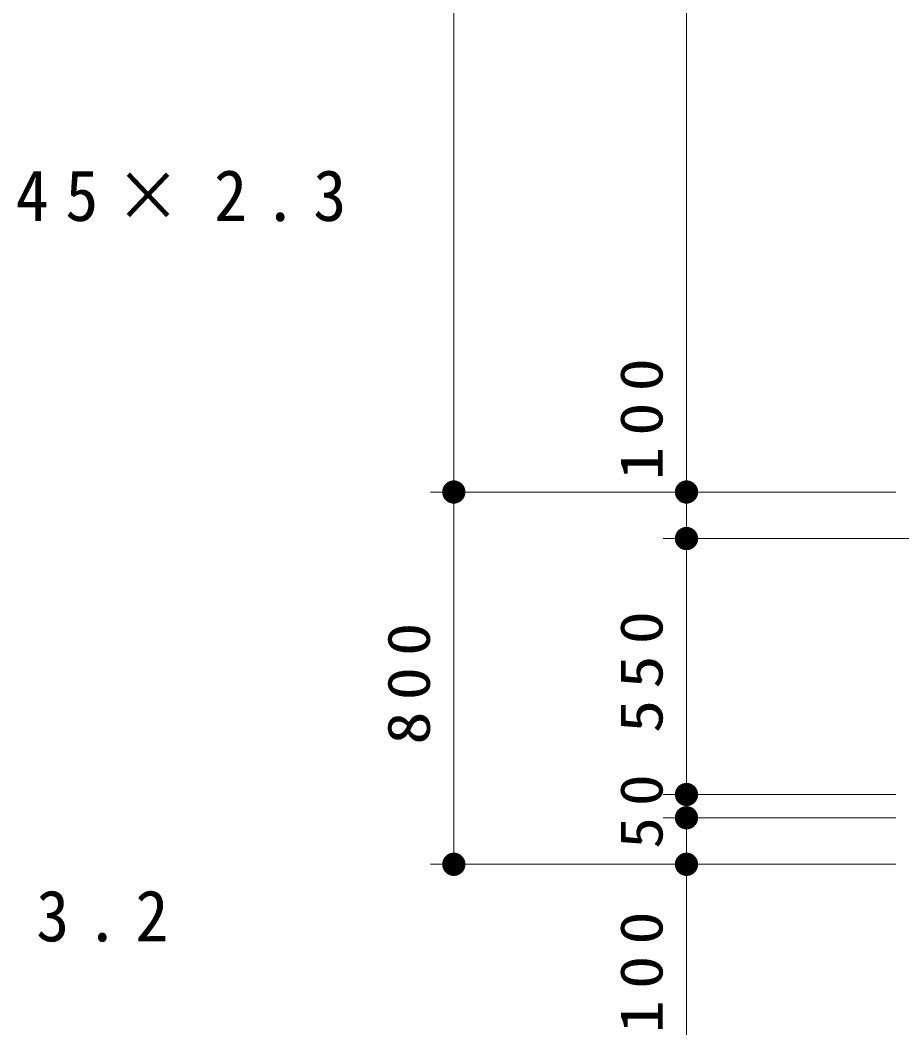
# Model space of a CAD drawing. Units: millimetres on the paper, scale 1:50. Extents: x -365 to 12, y -40 to 257.
# Drawn here: x -164.54 to -126.66, y 143.48 to 187.08 of the extents above; entities that cross this region are included whole.
import ezdxf

# ---------------------------------------------------------------- set-up
doc = ezdxf.new("R2010")
doc.units = ezdxf.units.MM
doc.layers.add('LY_1', color=7, linetype='Continuous', lineweight=13)
doc.styles.add('ＭＳ ゴシック', font='')
doc.styles.get('ＭＳ ゴシック').set_extended_font_data('MS Gothic')

# ---------------------------------------------------------------- blocks, each defined once
blk = doc.blocks.new('filled_dot')
at = {"color": 0, "linetype": 'Continuous', "lineweight": -2, "const_width": 1.25}
blk.add_lwpolyline([(-0.625, 0, 1), (0.625, 0, 1)], format="xyb", close=True, dxfattribs=at)

msp = doc.modelspace()

# ---------------------------------------------------------------- linework, layer by layer
at = {"layer": 'LY_1'}
for p, q in [((-145.907, 166.804), (-145.907, 226.804)), ((-135.907, 166.804), (-135.907, 217.804)), ((-135.907, 164.804), (-135.907, 173.089)), ((-126.907, 166.804), (-146.907, 166.804)), ((-126.907, 166.804), (-146.907, 166.804)), ((-145.907, 150.804), (-145.907, 166.804)), ((-125.906, 164.804), (-136.907, 164.804)), ((-135.907, 153.804), (-135.907, 164.804)), ((-126.907, 153.804), (-136.907, 153.804)), ((-135.907, 152.804), (-135.907, 153.804)), ((-126.907, 152.804), (-136.907, 152.804)), ((-135.907, 143.48), (-135.907, 152.804)), ((-126.907, 150.804), (-146.907, 150.804))]:
    msp.add_line(p, q, dxfattribs=at)

# ---------------------------------------------------------------- block references
at = {"layer": 'LY_1', "xscale": 0.4, "yscale": 0.4}
for p, rotation in [((-145.907, 166.804), 90), ((-145.907, 166.804), 270), ((-135.907, 166.804), 90), ((-135.907, 166.804), 270), ((-135.907, 164.804), 270), ((-135.907, 164.804), 90), ((-135.907, 153.804), 90), ((-135.907, 153.804), 270), ((-135.907, 152.804), 90), ((-135.907, 152.804), 270), ((-145.907, 150.804), 90), ((-135.907, 150.804), 90)]:
    msp.add_blockref('filled_dot', p, dxfattribs=dict(at, rotation=rotation))

# ---------------------------------------------------------------- texts
at = {"layer": 'LY_1', "char_height": 2.199, "attachment_point": 4, "style": 'ＭＳ ゴシック'}
for s, insert in [('\\T1.5;\\W0.95;隅木：□-75×45×2.3', (-192.492, 179.431)), ('\\T1.5;\\W0.95;軒梁：□-100×50×3.2', (-202.27, 148.472))]:
    msp.add_mtext(s, dxfattribs=dict(at, insert=insert))
at = {"layer": 'LY_1', "char_height": 1.833, "attachment_point": 8, "rotation": 90, "style": 'ＭＳ ゴシック'}
for s, insert in [('\\T1.33;\\W1.15;100', (-136.907, 170.173)), ('\\T1.33;\\W1.15;550', (-136.907, 159.304)), ('\\T1.33;\\W1.15;800', (-146.907, 158.804)), ('\\T1.34;\\W1.1;50', (-136.907, 153.304)), ('\\T1.33;\\W1.15;100', (-136.907, 146.397))]:
    msp.add_mtext(s, dxfattribs=dict(at, insert=insert))

doc.saveas('drawing.dxf')
